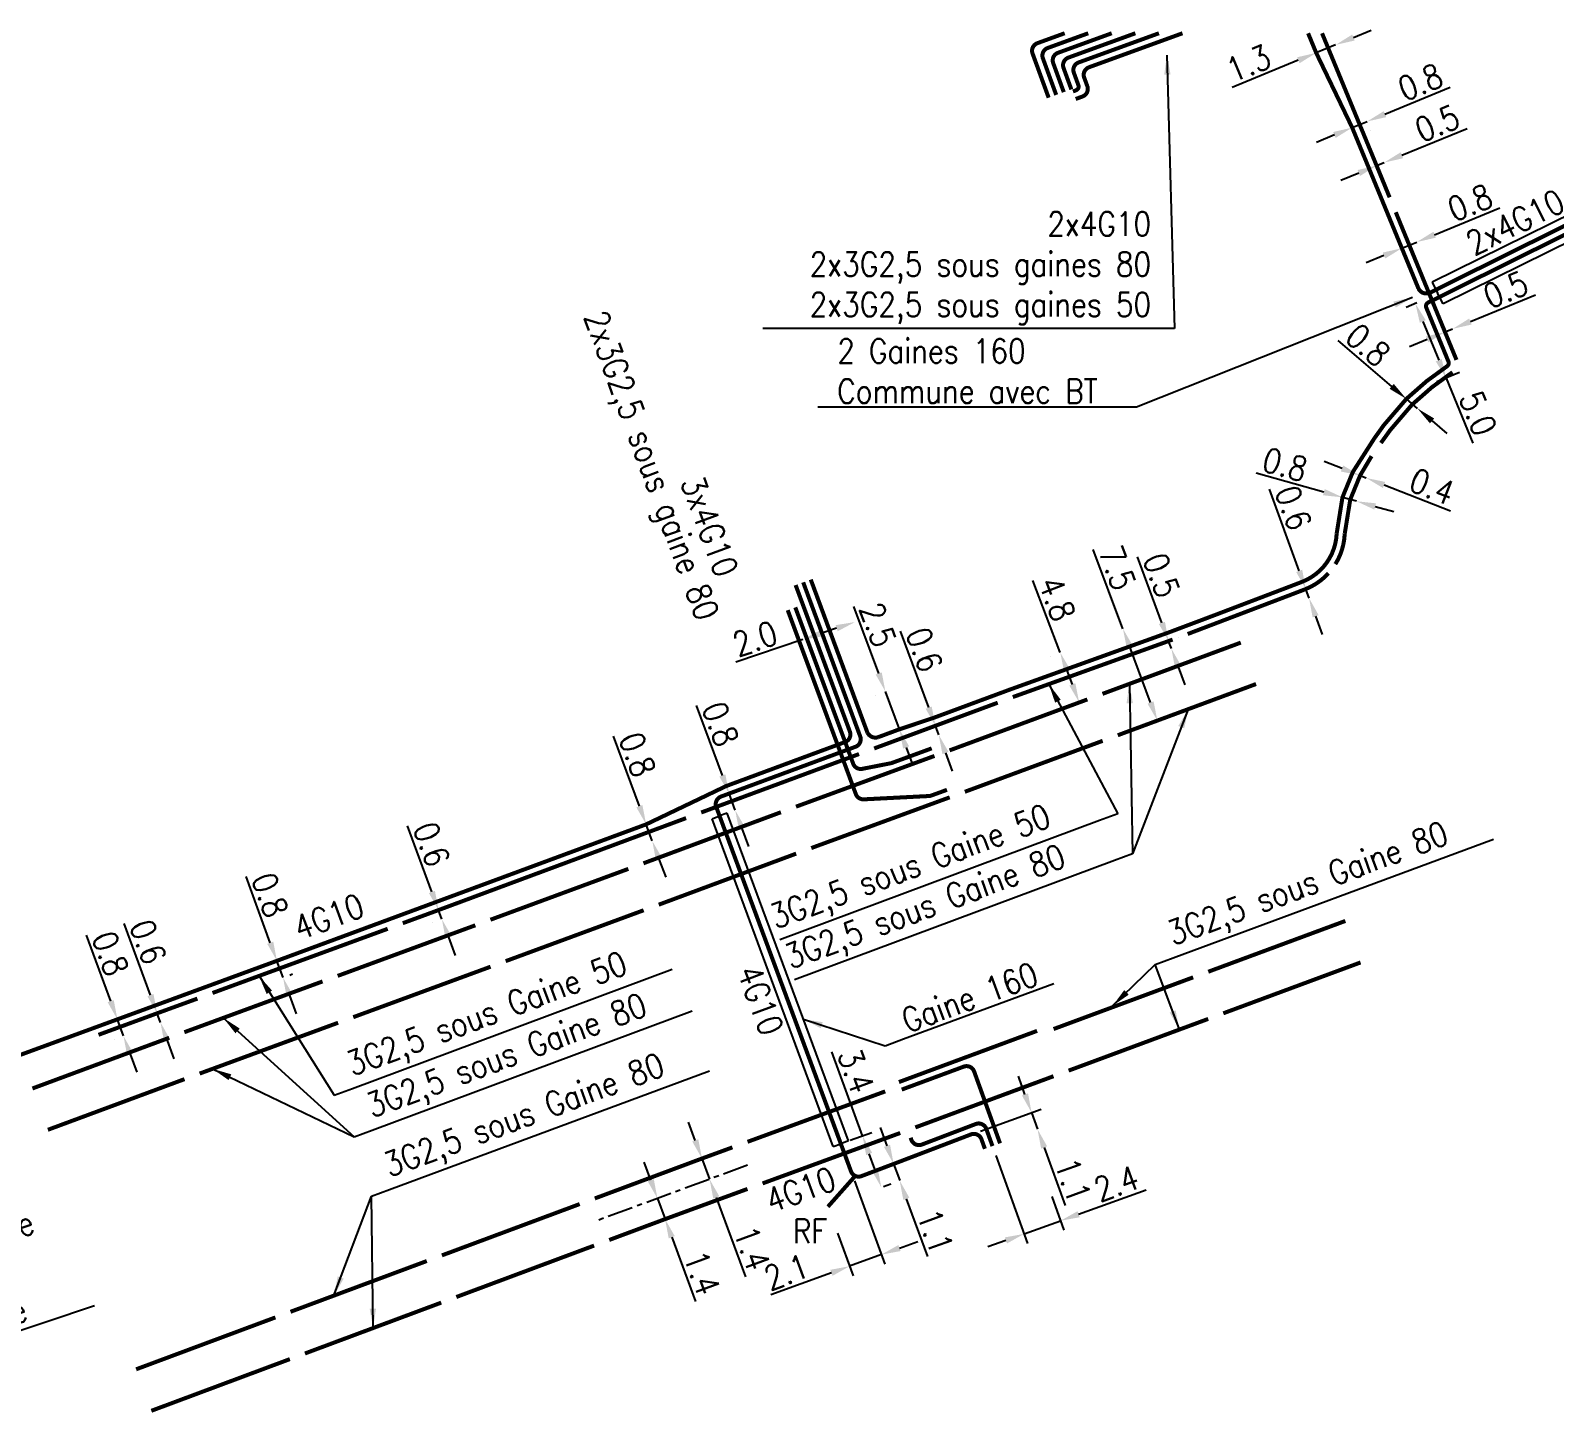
# Model space of a CAD drawing. Header units: millimetres. Extents: x 146114 to 146925, y 142419 to 143000.
# Drawn here: x 146782.1 to 146875.8, y 142914.3 to 143000.2 of the extents above; entities that cross this region are included whole.
import ezdxf
from ezdxf.enums import TextEntityAlignment as Align

# ---------------------------------------------------------------- set-up
doc = ezdxf.new("R2010")
doc.units = ezdxf.units.MM
doc.header["$PDMODE"] = 34
doc.linetypes.add('CENTER', pattern=[50.8, 31.75, -6.35, 6.35, -6.35])
doc.linetypes.add('E_ST_CU', pattern=[2000, 1000, 1000])
doc.layers.get('Defpoints').update_dxf_attribs({"linetype": 'CONTINUOUS'})
doc.layers.add('E_100', color=3, linetype='CONTINUOUS')
doc.layers.add('E_400', color=7, linetype='CONTINUOUS')
doc.styles.get("Standard").update_dxf_attribs({"font": 'romans.shx', "width": 0.85})
doc.dimstyles.get("Standard").update_dxf_attribs({"dimtxt": 1.5, "dimasz": 1.2, "dimexe": 0.625, "dimexo": 0.625, "dimgap": 0.25, "dimtad": 1, "dimdec": 1, "dimzin": 0, "dimdsep": 46, "dimtxsty": 'Standard', "dimcen": -0.5, "dimadec": 0, "dimazin": 0, "dimtfac": 1, "dimtdec": 1, "dimtmove": 0, "dimatfit": 3, "dimfxl": 1, "dimtolj": 1, "dimtzin": 0, "dimarcsym": 0})

# ---------------------------------------------------------------- blocks, each defined once
blk = doc.blocks.new('*D93')
at = {"layer": 'Defpoints', "color": 0, "linetype": 'Continuous', "transparency": 16777216}
for p in [(146835.158, 142959.123), (146836.027, 142956.779), (146836.027, 142956.779)]:
    blk.add_point(p, dxfattribs=at)
at = {"layer": 'E_100', "color": 0, "linetype": 'Continuous', "lineweight": -2, "transparency": 16777216}
for p, q in [((146834.742, 142960.248), (146833.199, 142964.413)), ((146834.572, 142958.906), (146834.572, 142958.906)), ((146836.027, 142956.779), (146835.158, 142959.123)), ((146835.441, 142956.562), (146835.441, 142956.562)), ((146836.443, 142955.653), (146836.86, 142954.528))]:
    blk.add_line(p, q, dxfattribs=at)
at = {"layer": 'E_100', "color": 0, "linetype": 'Continuous', "transparency": 16777216}
for points in [[(146834.929, 142960.318), (146834.554, 142960.179), (146835.158, 142959.123)], [(146836.631, 142955.723), (146836.256, 142955.584), (146836.027, 142956.779)]]:
    blk.add_solid(points, dxfattribs=at)
at = {"layer": 'E_100', "color": 0, "linetype": 'Continuous', "transparency": 16777216, "insert": (146834.688, 142963.274), "char_height": 1.5, "attachment_point": 5, "rotation": 290.32156}
blk.add_mtext('\\A1;2.5', dxfattribs=at)
blk = doc.blocks.new('*D97')
at = {"layer": 'Defpoints', "color": 0, "linetype": 'Continuous', "transparency": 16777216}
for p in [(146787.468, 142938.769), (146787.847, 142937.736), (146787.854, 142937.739)]:
    blk.add_point(p, dxfattribs=at)
at = {"layer": 'E_100', "color": 0, "linetype": 'Continuous', "lineweight": -2, "transparency": 16777216}
for p, q in [((146787.055, 142939.895), (146785.549, 142943.999)), ((146787.847, 142937.736), (146787.468, 142938.769)), ((146787.267, 142937.524), (146787.26, 142937.521)), ((146788.26, 142936.61), (146788.673, 142935.483))]:
    blk.add_line(p, q, dxfattribs=at)
at = {"layer": 'E_100', "color": 0, "linetype": 'Continuous', "transparency": 16777216}
for points in [[(146787.243, 142939.964), (146786.867, 142939.826), (146787.468, 142938.769)], [(146788.448, 142936.679), (146788.072, 142936.541), (146787.847, 142937.736)]]:
    blk.add_solid(points, dxfattribs=at)
at = {"layer": 'E_100', "color": 0, "linetype": 'Continuous', "transparency": 16777216, "insert": (146787.034, 142942.855), "char_height": 1.5, "attachment_point": 5, "rotation": 290.14451}
blk.add_mtext('\\A1;0.8', dxfattribs=at)
blk = doc.blocks.new('*D98')
at = {"layer": 'Defpoints', "color": 0, "linetype": 'Continuous', "transparency": 16777216}
for p in [(146797.203, 142942.34), (146797.581, 142941.307), (146797.753, 142941.37)]:
    blk.add_point(p, dxfattribs=at)
at = {"layer": 'E_100', "color": 0, "linetype": 'Continuous', "lineweight": -2, "transparency": 16777216}
for p, q in [((146796.96, 142943.529), (146795.455, 142947.633)), ((146797.753, 142941.37), (146797.374, 142942.403)), ((146797.789, 142942.555), (146797.96, 142942.618)), ((146798.168, 142941.522), (146798.339, 142941.585)), ((146798.166, 142940.243), (146798.579, 142939.117))]:
    blk.add_line(p, q, dxfattribs=at)
at = {"layer": 'E_100', "color": 0, "linetype": 'Continuous', "transparency": 16777216}
for points in [[(146797.148, 142943.598), (146796.773, 142943.46), (146797.374, 142942.403)], [(146798.354, 142940.312), (146797.978, 142940.174), (146797.753, 142941.37)]]:
    blk.add_solid(points, dxfattribs=at)
at = {"layer": 'E_100', "color": 0, "linetype": 'Continuous', "transparency": 16777216, "insert": (146796.94, 142946.489), "char_height": 1.5, "attachment_point": 5, "rotation": 290.14451}
blk.add_mtext('\\A1;0.8', dxfattribs=at)
blk = doc.blocks.new('*D99')
at = {"layer": 'Defpoints', "color": 0, "linetype": 'Continuous', "transparency": 16777216}
for p in [(146820.301, 142950.876), (146820.681, 142949.848), (146820.681, 142949.848)]:
    blk.add_point(p, dxfattribs=at)
at = {"layer": 'E_100', "color": 0, "linetype": 'Continuous', "lineweight": -2, "transparency": 16777216}
for p, q in [((146819.884, 142952.002), (146818.272, 142956.355)), ((146820.681, 142949.848), (146820.301, 142950.876)), ((146821.098, 142948.723), (146821.515, 142947.598))]:
    blk.add_line(p, q, dxfattribs=at)
at = {"layer": 'E_100', "color": 0, "linetype": 'Continuous', "transparency": 16777216}
for points in [[(146820.071, 142952.071), (146819.696, 142951.932), (146820.301, 142950.876)], [(146821.286, 142948.792), (146820.911, 142948.653), (146820.681, 142949.848)]]:
    blk.add_solid(points, dxfattribs=at)
at = {"layer": 'E_100', "color": 0, "linetype": 'Continuous', "transparency": 16777216, "insert": (146819.76, 142955.215), "char_height": 1.5, "attachment_point": 5, "rotation": 290.32156}
blk.add_mtext('\\A1;0.8', dxfattribs=at)
blk = doc.blocks.new('*D100')
at = {"layer": 'Defpoints', "color": 0, "linetype": 'Continuous', "transparency": 16777216}
for p in [(146833.023, 142929.329), (146831.976, 142926.071), (146832.934, 142923.44)]:
    blk.add_point(p, dxfattribs=at)
at = {"layer": 'E_100', "color": 0, "linetype": 'Continuous', "lineweight": -2, "transparency": 16777216}
for p, q in [((146833.237, 142928.742), (146835.12, 142923.571)), ((146832.19, 142925.484), (146833.148, 142922.853)), ((146836.034, 142924.569), (146837.161, 142924.979)), ((146834.906, 142924.158), (146832.934, 142923.44)), ((146831.806, 142923.03), (146828.041, 142921.659))]:
    blk.add_line(p, q, dxfattribs=at)
at = {"layer": 'E_100', "color": 0, "linetype": 'Continuous', "transparency": 16777216}
for points in [[(146835.965, 142924.757), (146836.102, 142924.381), (146834.906, 142924.158)], [(146831.738, 142923.217), (146831.875, 142922.842), (146832.934, 142923.44)]]:
    blk.add_solid(points, dxfattribs=at)
at = {"layer": 'E_100', "color": 0, "linetype": 'Continuous', "transparency": 16777216, "insert": (146829.018, 142923.078), "char_height": 1.5, "attachment_point": 5, "rotation": 20.00609}
blk.add_mtext('\\A1;2.1', dxfattribs=at)
blk = doc.blocks.new('*D101')
at = {"layer": 'Defpoints', "color": 0, "linetype": 'Continuous', "transparency": 16777216}
for p in [(146835.694, 142929.8), (146836.044, 142928.757), (146836.07, 142928.767)]:
    blk.add_point(p, dxfattribs=at)
at = {"layer": 'E_100', "color": 0, "linetype": 'Continuous', "lineweight": -2, "transparency": 16777216}
for p, q in [((146835.257, 142930.918), (146834.846, 142932.046)), ((146835.107, 142929.586), (146835.08, 142929.577)), ((146835.668, 142929.791), (146836.044, 142928.757)), ((146835.483, 142928.553), (146835.457, 142928.543)), ((146836.454, 142927.629), (146837.763, 142924.035))]:
    blk.add_line(p, q, dxfattribs=at)
at = {"layer": 'E_100', "color": 0, "linetype": 'Continuous', "transparency": 16777216}
for points in [[(146835.445, 142930.987), (146835.069, 142930.85), (146835.668, 142929.791)], [(146836.642, 142927.698), (146836.267, 142927.561), (146836.044, 142928.757)]]:
    blk.add_solid(points, dxfattribs=at)
at = {"layer": 'E_100', "color": 0, "linetype": 'Continuous', "transparency": 16777216, "insert": (146838.254, 142925.611), "char_height": 1.5, "attachment_point": 5, "rotation": 290.00609}
blk.add_mtext('\\A1;1.1', dxfattribs=at)
blk = doc.blocks.new('*D102')
at = {"layer": 'Defpoints', "color": 0, "linetype": 'Continuous', "transparency": 16777216}
for p in [(146841.806, 142930.9), (146845.276, 142928.35), (146846.029, 142926.262)]:
    blk.add_point(p, dxfattribs=at)
at = {"layer": 'E_100', "color": 0, "linetype": 'Continuous', "lineweight": -2, "transparency": 16777216}
for p, q in [((146842.018, 142930.312), (146843.983, 142924.86)), ((146845.488, 142927.762), (146846.241, 142925.674)), ((146847.157, 142926.669), (146851.359, 142928.183)), ((146843.771, 142925.448), (146846.029, 142926.262)), ((146842.642, 142925.041), (146841.513, 142924.635))]:
    blk.add_line(p, q, dxfattribs=at)
at = {"layer": 'E_100', "color": 0, "linetype": 'Continuous', "transparency": 16777216}
for points in [[(146847.09, 142926.857), (146847.225, 142926.481), (146846.029, 142926.262)], [(146842.574, 142925.23), (146842.71, 142924.853), (146843.771, 142925.448)]]:
    blk.add_solid(points, dxfattribs=at)
at = {"layer": 'E_100', "color": 0, "linetype": 'Continuous', "transparency": 16777216, "insert": (146849.499, 142928.576), "char_height": 1.5, "attachment_point": 5, "rotation": 19.82132}
blk.add_mtext('\\A1;2.4', dxfattribs=at)
blk = doc.blocks.new('*D103')
at = {"layer": 'Defpoints', "color": 0, "linetype": 'Continuous', "transparency": 16777216}
for p in [(146840.472, 142931.624), (146844.606, 142931.943), (146844.606, 142931.943)]:
    blk.add_point(p, dxfattribs=at)
at = {"layer": 'E_100', "color": 0, "linetype": 'Continuous', "lineweight": -2, "transparency": 16777216}
for p, q in [((146843.825, 142934.108), (146843.418, 142935.237)), ((146841.06, 142931.836), (146844.82, 142933.191)), ((146844.232, 142932.979), (146844.606, 142931.943)), ((146845.013, 142930.814), (146846.31, 142927.215))]:
    blk.add_line(p, q, dxfattribs=at)
at = {"layer": 'E_100', "color": 0, "linetype": 'Continuous', "transparency": 16777216}
for points in [[(146844.014, 142934.176), (146843.637, 142934.04), (146844.232, 142932.979)], [(146845.201, 142930.882), (146844.825, 142930.746), (146844.606, 142931.943)]]:
    blk.add_solid(points, dxfattribs=at)
at = {"layer": 'E_100', "color": 0, "linetype": 'Continuous', "transparency": 16777216, "insert": (146846.805, 142928.789), "char_height": 1.5, "attachment_point": 5, "rotation": 289.82132}
blk.add_mtext('\\A1;1.1', dxfattribs=at)
blk = doc.blocks.new('*D104')
at = {"layer": 'Defpoints', "color": 0, "linetype": 'Continuous', "transparency": 16777216}
for p in [(146863.541, 142971.182), (146864.407, 142970.94), (146864.407, 142970.94)]:
    blk.add_point(p, dxfattribs=at)
at = {"layer": 'E_100', "color": 0, "linetype": 'Continuous', "lineweight": -2, "transparency": 16777216}
for p, q in [((146862.385, 142971.505), (146858.174, 142972.681)), ((146864.407, 142970.94), (146863.541, 142971.182)), ((146865.563, 142970.618), (146866.719, 142970.295))]:
    blk.add_line(p, q, dxfattribs=at)
at = {"layer": 'E_100', "color": 0, "linetype": 'Continuous', "transparency": 16777216}
for points in [[(146862.439, 142971.698), (146862.331, 142971.312), (146863.541, 142971.182)], [(146865.617, 142970.81), (146865.509, 142970.425), (146864.407, 142970.94)]]:
    blk.add_solid(points, dxfattribs=at)
at = {"layer": 'E_100', "color": 0, "linetype": 'Continuous', "transparency": 16777216, "insert": (146859.971, 142973.217), "char_height": 1.5, "attachment_point": 5, "rotation": 344.39931}
blk.add_mtext('\\A1;0.8', dxfattribs=at)
blk = doc.blocks.new('*D105')
at = {"layer": 'Defpoints', "color": 0, "linetype": 'Continuous', "transparency": 16777216}
for p in [(146867.505, 142977.294), (146868.189, 142976.709), (146868.189, 142976.709)]:
    blk.add_point(p, dxfattribs=at)
at = {"layer": 'E_100', "color": 0, "linetype": 'Continuous', "lineweight": -2, "transparency": 16777216}
for p, q in [((146866.593, 142978.074), (146863.271, 142980.916)), ((146868.189, 142976.709), (146867.505, 142977.294)), ((146867.911, 142977.769), (146867.911, 142977.769)), ((146869.101, 142975.928), (146870.013, 142975.148))]:
    blk.add_line(p, q, dxfattribs=at)
at = {"layer": 'E_100', "color": 0, "linetype": 'Continuous', "transparency": 16777216}
for points in [[(146866.723, 142978.226), (146866.463, 142977.922), (146867.505, 142977.294)], [(146869.231, 142976.08), (146868.971, 142975.776), (146868.189, 142976.709)]]:
    blk.add_solid(points, dxfattribs=at)
at = {"layer": 'E_100', "color": 0, "linetype": 'Continuous', "transparency": 16777216, "insert": (146865.126, 142980.645), "char_height": 1.5, "attachment_point": 5, "rotation": 319.45084}
blk.add_mtext('\\A1;0.8', dxfattribs=at)
blk = doc.blocks.new('*D106')
at = {"layer": 'Defpoints', "color": 0, "linetype": 'Continuous', "transparency": 16777216}
for p in [(146868.743, 142983.493), (146871.387, 142979.174), (146869.971, 142978.591)]:
    blk.add_point(p, dxfattribs=at)
at = {"layer": 'E_100', "color": 0, "linetype": 'Continuous', "lineweight": -2, "transparency": 16777216}
for p, q in [((146868.165, 142983.255), (146867.489, 142982.977)), ((146868.524, 142982.105), (146869.514, 142979.701)), ((146870.809, 142978.936), (146869.393, 142978.353)), ((146869.971, 142978.591), (146871.636, 142974.549))]:
    blk.add_line(p, q, dxfattribs=at)
at = {"layer": 'E_100', "color": 0, "linetype": 'Continuous', "transparency": 16777216}
for points in [[(146868.709, 142982.181), (146868.339, 142982.029), (146868.067, 142983.215)], [(146869.699, 142979.777), (146869.329, 142979.625), (146869.971, 142978.591)]]:
    blk.add_solid(points, dxfattribs=at)
at = {"layer": 'E_100', "color": 0, "linetype": 'Continuous', "transparency": 16777216, "insert": (146871.957, 142976.396), "char_height": 1.5, "attachment_point": 5, "rotation": 292.38261}
blk.add_mtext('\\A1;5.0', dxfattribs=at)
blk = doc.blocks.new('*D107')
at = {"layer": 'Defpoints', "color": 0, "linetype": 'Continuous', "transparency": 16777216}
for p in [(146825.45, 142952.788), (146825.832, 142951.756), (146825.832, 142951.756)]:
    blk.add_point(p, dxfattribs=at)
at = {"layer": 'E_100', "color": 0, "linetype": 'Continuous', "lineweight": -2, "transparency": 16777216}
for p, q in [((146825.033, 142953.913), (146823.427, 142958.251)), ((146825.832, 142951.756), (146825.45, 142952.788)), ((146824.864, 142952.571), (146824.864, 142952.571)), ((146825.246, 142951.539), (146825.246, 142951.539)), ((146826.249, 142950.63), (146826.666, 142949.505))]:
    blk.add_line(p, q, dxfattribs=at)
at = {"layer": 'E_100', "color": 0, "linetype": 'Continuous', "transparency": 16777216}
for points in [[(146825.221, 142953.983), (146824.846, 142953.844), (146825.45, 142952.788)], [(146826.437, 142950.7), (146826.061, 142950.561), (146825.832, 142951.756)]]:
    blk.add_solid(points, dxfattribs=at)
at = {"layer": 'E_100', "color": 0, "linetype": 'Continuous', "transparency": 16777216, "insert": (146824.915, 142957.112), "char_height": 1.5, "attachment_point": 5, "rotation": 290.32156}
blk.add_mtext('\\A1;0.8', dxfattribs=at)
blk = doc.blocks.new('*D108')
at = {"layer": 'Defpoints', "color": 0, "linetype": 'Continuous', "transparency": 16777216}
for p in [(146867.226, 142986.653), (146868.15, 142987.033), (146868.15, 142987.033)]:
    blk.add_point(p, dxfattribs=at)
at = {"layer": 'E_100', "color": 0, "linetype": 'Continuous', "lineweight": -2, "transparency": 16777216}
for p, q in [((146869.26, 142987.49), (146873.302, 142989.155)), ((146867.226, 142986.653), (146868.15, 142987.033)), ((146866.116, 142986.196), (146865.007, 142985.739))]:
    blk.add_line(p, q, dxfattribs=at)
at = {"layer": 'E_100', "color": 0, "linetype": 'Continuous', "transparency": 16777216}
for points in [[(146869.184, 142987.675), (146869.336, 142987.305), (146868.15, 142987.033)], [(146866.04, 142986.381), (146866.192, 142986.011), (146867.226, 142986.653)]]:
    blk.add_solid(points, dxfattribs=at)
at = {"layer": 'E_100', "color": 0, "linetype": 'Continuous', "transparency": 16777216, "insert": (146871.455, 142989.476), "char_height": 1.5, "attachment_point": 5, "rotation": 22.38261}
blk.add_mtext('\\A1;0.8', dxfattribs=at)
blk = doc.blocks.new('*D109')
at = {"layer": 'Defpoints', "color": 0, "linetype": 'Continuous', "transparency": 16777216}
for p in [(146864.142, 142994.14), (146865.067, 142994.521), (146865.067, 142994.52)]:
    blk.add_point(p, dxfattribs=at)
at = {"layer": 'E_100', "color": 0, "linetype": 'Continuous', "lineweight": -2, "transparency": 16777216}
for p, q in [((146866.177, 142994.977), (146870.219, 142996.642)), ((146864.142, 142994.14), (146865.067, 142994.52)), ((146865.305, 142993.943), (146865.305, 142993.943)), ((146863.033, 142993.683), (146861.923, 142993.226))]:
    blk.add_line(p, q, dxfattribs=at)
at = {"layer": 'E_100', "color": 0, "linetype": 'Continuous', "transparency": 16777216}
for points in [[(146866.101, 142995.162), (146866.253, 142994.792), (146865.067, 142994.52)], [(146862.957, 142993.868), (146863.109, 142993.498), (146864.142, 142994.14)]]:
    blk.add_solid(points, dxfattribs=at)
at = {"layer": 'E_100', "color": 0, "linetype": 'Continuous', "transparency": 16777216, "insert": (146868.372, 142996.963), "char_height": 1.5, "attachment_point": 5, "rotation": 22.38261}
blk.add_mtext('\\A1;0.8', dxfattribs=at)
blk = doc.blocks.new('*D118')
at = {"layer": 'Defpoints', "color": 0, "linetype": 'Continuous', "transparency": 16777216}
for p in [(146821.002, 142927.65), (146821.002, 142927.65), (146821.476, 142926.364)]:
    blk.add_point(p, dxfattribs=at)
at = {"layer": 'E_100', "color": 0, "linetype": 'Continuous', "lineweight": -2, "transparency": 16777216}
for p, q in [((146820.588, 142928.776), (146820.174, 142929.902)), ((146821.002, 142927.65), (146821.476, 142926.364)), ((146821.89, 142925.238), (146823.358, 142921.249))]:
    blk.add_line(p, q, dxfattribs=at)
at = {"layer": 'E_100', "color": 0, "linetype": 'Continuous', "transparency": 16777216}
for points in [[(146820.776, 142928.845), (146820.4, 142928.707), (146821.002, 142927.65)], [(146822.078, 142925.307), (146821.702, 142925.169), (146821.476, 142926.364)]]:
    blk.add_solid(points, dxfattribs=at)
at = {"layer": 'E_100', "color": 0, "linetype": 'Continuous', "transparency": 16777216, "insert": (146823.77, 142923.026), "char_height": 1.5, "attachment_point": 5, "rotation": 290.20489}
blk.add_mtext('\\A1;1.4', dxfattribs=at)
blk = doc.blocks.new('*D119')
at = {"layer": 'Defpoints', "color": 0, "linetype": 'Continuous', "transparency": 16777216}
for p in [(146823.767, 142930.127), (146823.767, 142930.127), (146824.241, 142928.841)]:
    blk.add_point(p, dxfattribs=at)
at = {"layer": 'E_100', "color": 0, "linetype": 'Continuous', "lineweight": -2, "transparency": 16777216}
for p, q in [((146823.353, 142931.253), (146822.938, 142932.379)), ((146823.767, 142930.127), (146824.241, 142928.841)), ((146824.655, 142927.715), (146826.469, 142922.785))]:
    blk.add_line(p, q, dxfattribs=at)
at = {"layer": 'E_100', "color": 0, "linetype": 'Continuous', "transparency": 16777216}
for points in [[(146823.541, 142931.322), (146823.165, 142931.184), (146823.767, 142930.127)], [(146824.843, 142927.784), (146824.467, 142927.646), (146824.241, 142928.841)]]:
    blk.add_solid(points, dxfattribs=at)
at = {"layer": 'E_100', "color": 0, "linetype": 'Continuous', "transparency": 16777216, "insert": (146826.881, 142924.562), "char_height": 1.5, "attachment_point": 5, "rotation": 290.20489}
blk.add_mtext('\\A1;1.4', dxfattribs=at)
blk = doc.blocks.new('*D120')
at = {"layer": 'Defpoints', "color": 0, "linetype": 'Continuous', "transparency": 16777216}
for p in [(146849.907, 142963.026), (146849.907, 142963.026), (146852.043, 142957.32)]:
    blk.add_point(p, dxfattribs=at)
at = {"layer": 'E_100', "color": 0, "linetype": 'Continuous', "lineweight": -2, "transparency": 16777216}
for p, q in [((146849.907, 142963.026), (146848.067, 142967.941)), ((146851.622, 142958.444), (146850.328, 142961.902))]:
    blk.add_line(p, q, dxfattribs=at)
at = {"layer": 'E_100', "color": 0, "linetype": 'Continuous', "transparency": 16777216}
for points in [[(146850.515, 142961.972), (146850.141, 142961.832), (146849.907, 142963.026)], [(146851.81, 142958.514), (146851.435, 142958.374), (146852.043, 142957.32)]]:
    blk.add_solid(points, dxfattribs=at)
at = {"layer": 'E_100', "color": 0, "linetype": 'Continuous', "transparency": 16777216, "insert": (146849.56, 142966.807), "char_height": 1.5, "attachment_point": 5, "rotation": 290.52262}
blk.add_mtext('\\A1;7.5', dxfattribs=at)
blk = doc.blocks.new('*D121')
at = {"layer": 'Defpoints', "color": 0, "linetype": 'Continuous', "transparency": 16777216}
for p in [(146846.014, 142961.548), (146846.014, 142961.548), (146847.191, 142958.446)]:
    blk.add_point(p, dxfattribs=at)
at = {"layer": 'E_100', "color": 0, "linetype": 'Continuous', "lineweight": -2, "transparency": 16777216}
for p, q in [((146846.014, 142961.548), (146844.319, 142966.013)), ((146845.429, 142961.326), (146845.429, 142961.326)), ((146846.765, 142959.568), (146846.439, 142960.426))]:
    blk.add_line(p, q, dxfattribs=at)
at = {"layer": 'E_100', "color": 0, "linetype": 'Continuous', "transparency": 16777216}
for points in [[(146846.626, 142960.497), (146846.253, 142960.355), (146846.014, 142961.548)], [(146846.952, 142959.639), (146846.578, 142959.497), (146847.191, 142958.446)]]:
    blk.add_solid(points, dxfattribs=at)
at = {"layer": 'E_100', "color": 0, "linetype": 'Continuous', "transparency": 16777216, "insert": (146845.816, 142964.886), "char_height": 1.5, "attachment_point": 5, "rotation": 290.78549}
blk.add_mtext('\\A1;4.8', dxfattribs=at)
blk = doc.blocks.new('*D122')
at = {"layer": 'Defpoints', "color": 0, "linetype": 'Continuous', "transparency": 16777216}
for p in [(146833.267, 142963.439), (146833.267, 142963.439), (146830.02, 142962.347)]:
    blk.add_point(p, dxfattribs=at)
at = {"layer": 'E_100', "color": 0, "linetype": 'Continuous', "lineweight": -2, "transparency": 16777216}
for p, q in [((146832.13, 142963.057), (146831.158, 142962.729)), ((146830.02, 142962.347), (146825.877, 142960.953))]:
    blk.add_line(p, q, dxfattribs=at)
at = {"layer": 'E_100', "color": 0, "linetype": 'Continuous', "transparency": 16777216}
for points in [[(146832.066, 142963.246), (146832.194, 142962.867), (146833.267, 142963.439)], [(146831.094, 142962.919), (146831.222, 142962.54), (146830.02, 142962.347)]]:
    blk.add_solid(points, dxfattribs=at)
at = {"layer": 'E_100', "color": 0, "linetype": 'Continuous', "transparency": 16777216, "insert": (146827.061, 142962.407), "char_height": 1.5, "attachment_point": 5, "rotation": 18.5903}
blk.add_mtext('\\A1;2.0', dxfattribs=at)
blk = doc.blocks.new('*D123')
at = {"layer": 'Defpoints', "color": 0, "linetype": 'Continuous', "transparency": 16777216}
for p in [(146789.937, 142939.142), (146790.144, 142938.579), (146790.144, 142938.579)]:
    blk.add_point(p, dxfattribs=at)
at = {"layer": 'E_100', "color": 0, "linetype": 'Continuous', "lineweight": -2, "transparency": 16777216}
for p, q in [((146789.524, 142940.269), (146787.89, 142944.723)), ((146790.144, 142938.579), (146789.937, 142939.142)), ((146790.557, 142937.452), (146790.97, 142936.326))]:
    blk.add_line(p, q, dxfattribs=at)
at = {"layer": 'E_100', "color": 0, "linetype": 'Continuous', "transparency": 16777216}
for points in [[(146789.712, 142940.338), (146789.336, 142940.2), (146789.937, 142939.142)], [(146790.745, 142937.521), (146790.369, 142937.383), (146790.144, 142938.579)]]:
    blk.add_solid(points, dxfattribs=at)
at = {"layer": 'E_100', "color": 0, "linetype": 'Continuous', "transparency": 16777216, "insert": (146789.375, 142943.578), "char_height": 1.5, "attachment_point": 5, "rotation": 290.14451}
blk.add_mtext('\\A1;0.6', dxfattribs=at)
blk = doc.blocks.new('*D124')
at = {"layer": 'Defpoints', "color": 0, "linetype": 'Continuous', "transparency": 16777216}
for p in [(146807.412, 142945.552), (146807.618, 142944.989), (146807.618, 142944.989)]:
    blk.add_point(p, dxfattribs=at)
at = {"layer": 'E_100', "color": 0, "linetype": 'Continuous', "lineweight": -2, "transparency": 16777216}
for p, q in [((146806.998, 142946.679), (146805.493, 142950.783)), ((146807.618, 142944.989), (146807.412, 142945.552)), ((146807.031, 142944.774), (146807.031, 142944.774)), ((146808.032, 142943.862), (146808.445, 142942.736))]:
    blk.add_line(p, q, dxfattribs=at)
at = {"layer": 'E_100', "color": 0, "linetype": 'Continuous', "transparency": 16777216}
for points in [[(146807.186, 142946.748), (146806.811, 142946.61), (146807.412, 142945.552)], [(146808.219, 142943.931), (146807.844, 142943.794), (146807.618, 142944.989)]]:
    blk.add_solid(points, dxfattribs=at)
at = {"layer": 'E_100', "color": 0, "linetype": 'Continuous', "transparency": 16777216, "insert": (146806.978, 142949.639), "char_height": 1.5, "attachment_point": 5, "rotation": 290.14451}
blk.add_mtext('\\A1;0.6', dxfattribs=at)
blk = doc.blocks.new('*D125')
at = {"layer": 'Defpoints', "color": 0, "linetype": 'Continuous', "transparency": 16777216}
for p in [(146838.261, 142956.998), (146838.469, 142956.436), (146838.469, 142956.436)]:
    blk.add_point(p, dxfattribs=at)
at = {"layer": 'E_100', "color": 0, "linetype": 'Continuous', "lineweight": -2, "transparency": 16777216}
for p, q in [((146837.844, 142958.124), (146836.088, 142962.866)), ((146838.469, 142956.436), (146838.261, 142956.998)), ((146838.886, 142955.31), (146839.303, 142954.185))]:
    blk.add_line(p, q, dxfattribs=at)
at = {"layer": 'E_100', "color": 0, "linetype": 'Continuous', "transparency": 16777216}
for points in [[(146838.032, 142958.193), (146837.657, 142958.054), (146838.261, 142956.998)], [(146839.074, 142955.38), (146838.699, 142955.241), (146838.469, 142956.436)]]:
    blk.add_solid(points, dxfattribs=at)
at = {"layer": 'E_100', "color": 0, "linetype": 'Continuous', "transparency": 16777216, "insert": (146837.576, 142961.727), "char_height": 1.5, "attachment_point": 5, "rotation": 290.32156}
blk.add_mtext('\\A1;0.6', dxfattribs=at)
blk = doc.blocks.new('*D126')
at = {"layer": 'Defpoints', "color": 0, "linetype": 'Continuous', "transparency": 16777216}
for p in [(146852.742, 142962.259), (146852.915, 142961.789), (146852.915, 142961.789)]:
    blk.add_point(p, dxfattribs=at)
at = {"layer": 'E_100', "color": 0, "linetype": 'Continuous', "lineweight": -2, "transparency": 16777216}
for p, q in [((146852.327, 142963.384), (146850.814, 142967.486)), ((146852.915, 142961.789), (146852.742, 142962.259)), ((146853.328, 142962.475), (146853.328, 142962.475)), ((146853.33, 142960.664), (146853.745, 142959.538))]:
    blk.add_line(p, q, dxfattribs=at)
at = {"layer": 'E_100', "color": 0, "linetype": 'Continuous', "transparency": 16777216}
for points in [[(146852.514, 142963.454), (146852.139, 142963.315), (146852.742, 142962.259)], [(146853.517, 142960.733), (146853.142, 142960.594), (146852.915, 142961.789)]]:
    blk.add_solid(points, dxfattribs=at)
at = {"layer": 'E_100', "color": 0, "linetype": 'Continuous', "transparency": 16777216, "insert": (146852.301, 142966.344), "char_height": 1.5, "attachment_point": 5, "rotation": 290.23758}
blk.add_mtext('\\A1;0.5', dxfattribs=at)
blk = doc.blocks.new('*D127')
at = {"layer": 'Defpoints', "color": 0, "linetype": 'Continuous', "transparency": 16777216}
for p in [(146861.26, 142965.489), (146861.464, 142964.925), (146861.464, 142964.925)]:
    blk.add_point(p, dxfattribs=at)
at = {"layer": 'E_100', "color": 0, "linetype": 'Continuous', "lineweight": -2, "transparency": 16777216}
for p, q in [((146860.851, 142966.617), (146859.016, 142971.682)), ((146861.464, 142964.925), (146861.26, 142965.489)), ((146861.873, 142963.797), (146862.282, 142962.669))]:
    blk.add_line(p, q, dxfattribs=at)
at = {"layer": 'E_100', "color": 0, "linetype": 'Continuous', "transparency": 16777216}
for points in [[(146861.039, 142966.686), (146860.663, 142966.549), (146861.26, 142965.489)], [(146862.061, 142963.865), (146861.685, 142963.729), (146861.464, 142964.925)]]:
    blk.add_solid(points, dxfattribs=at)
at = {"layer": 'E_100', "color": 0, "linetype": 'Continuous', "transparency": 16777216, "insert": (146860.496, 142970.532), "char_height": 1.5, "attachment_point": 5, "rotation": 289.91486}
blk.add_mtext('\\A1;0.6', dxfattribs=at)
blk = doc.blocks.new('*D128')
at = {"layer": 'Defpoints', "color": 0, "linetype": 'Continuous', "transparency": 16777216}
for p in [(146864.631, 142972.536), (146865.003, 142972.39), (146865.003, 142972.39)]:
    blk.add_point(p, dxfattribs=at)
at = {"layer": 'E_100', "color": 0, "linetype": 'Continuous', "lineweight": -2, "transparency": 16777216}
for p, q in [((146863.513, 142972.973), (146862.396, 142973.411)), ((146864.631, 142972.536), (146865.003, 142972.39)), ((146866.121, 142971.952), (146870.247, 142970.336))]:
    blk.add_line(p, q, dxfattribs=at)
at = {"layer": 'E_100', "color": 0, "linetype": 'Continuous', "transparency": 16777216}
for points in [[(146863.586, 142973.16), (146863.44, 142972.787), (146864.631, 142972.536)], [(146866.193, 142972.139), (146866.048, 142971.766), (146865.003, 142972.39)]]:
    blk.add_solid(points, dxfattribs=at)
at = {"layer": 'E_100', "color": 0, "linetype": 'Continuous', "transparency": 16777216, "insert": (146869.107, 142971.857), "char_height": 1.5, "attachment_point": 5, "rotation": 338.61276}
blk.add_mtext('\\A1;0.4', dxfattribs=at)
blk = doc.blocks.new('*D129')
at = {"layer": 'Defpoints', "color": 0, "linetype": 'Continuous', "transparency": 16777216}
for p in [(146869.909, 142981.45), (146870.371, 142981.641), (146870.371, 142981.641)]:
    blk.add_point(p, dxfattribs=at)
at = {"layer": 'E_100', "color": 0, "linetype": 'Continuous', "lineweight": -2, "transparency": 16777216}
for p, q in [((146871.481, 142982.098), (146875.523, 142983.762)), ((146868.799, 142980.993), (146867.69, 142980.536)), ((146869.909, 142981.45), (146870.371, 142981.641))]:
    blk.add_line(p, q, dxfattribs=at)
at = {"layer": 'E_100', "color": 0, "linetype": 'Continuous', "transparency": 16777216}
for points in [[(146871.405, 142982.282), (146871.557, 142981.913), (146870.371, 142981.641)], [(146868.723, 142981.178), (146868.875, 142980.808), (146869.909, 142981.45)]]:
    blk.add_solid(points, dxfattribs=at)
at = {"layer": 'E_100', "color": 0, "linetype": 'Continuous', "transparency": 16777216, "insert": (146873.676, 142984.083), "char_height": 1.5, "attachment_point": 5, "rotation": 22.38261}
blk.add_mtext('\\A1;0.5', dxfattribs=at)
blk = doc.blocks.new('*D130')
at = {"layer": 'Defpoints', "color": 0, "linetype": 'Continuous', "transparency": 16777216}
for p in [(146865.659, 142991.778), (146866.119, 142991.967), (146866.119, 142991.967)]:
    blk.add_point(p, dxfattribs=at)
at = {"layer": 'E_100', "color": 0, "linetype": 'Continuous', "lineweight": -2, "transparency": 16777216}
for p, q in [((146867.228, 142992.424), (146871.273, 142994.09)), ((146864.55, 142991.321), (146863.44, 142990.864)), ((146865.659, 142991.778), (146866.119, 142991.967))]:
    blk.add_line(p, q, dxfattribs=at)
at = {"layer": 'E_100', "color": 0, "linetype": 'Continuous', "transparency": 16777216}
for points in [[(146867.152, 142992.609), (146867.304, 142992.239), (146866.119, 142991.967)], [(146864.474, 142991.506), (146864.626, 142991.136), (146865.659, 142991.778)]]:
    blk.add_solid(points, dxfattribs=at)
at = {"layer": 'E_100', "color": 0, "linetype": 'Continuous', "transparency": 16777216, "insert": (146869.426, 142994.411), "char_height": 1.5, "attachment_point": 5, "rotation": 22.38261}
blk.add_mtext('\\A1;0.5', dxfattribs=at)
blk = doc.blocks.new('*D139')
at = {"layer": 'Defpoints', "color": 0, "linetype": 'Continuous', "transparency": 16777216}
for p in [(146861.907, 142998.781), (146863.109, 142999.276), (146863.109, 142999.276)]:
    blk.add_point(p, dxfattribs=at)
at = {"layer": 'E_100', "color": 0, "linetype": 'Continuous', "lineweight": -2, "transparency": 16777216}
for p, q in [((146864.218, 142999.733), (146865.328, 143000.19)), ((146863.109, 142999.276), (146861.907, 142998.781)), ((146860.797, 142998.324), (146856.699, 142996.637))]:
    blk.add_line(p, q, dxfattribs=at)
at = {"layer": 'E_100', "color": 0, "linetype": 'Continuous', "transparency": 16777216}
for points in [[(146864.142, 142999.918), (146864.294, 142999.548), (146863.109, 142999.276)], [(146860.721, 142998.509), (146860.873, 142998.139), (146861.907, 142998.781)]]:
    blk.add_solid(points, dxfattribs=at)
at = {"layer": 'E_100', "color": 0, "linetype": 'Continuous', "transparency": 16777216, "insert": (146857.701, 142998.131), "char_height": 1.5, "attachment_point": 5, "rotation": 22.38261}
blk.add_mtext('\\A1;1.3', dxfattribs=at)
blk = doc.blocks.new('*D140')
at = {"layer": 'Defpoints', "color": 0, "linetype": 'Continuous', "transparency": 16777216}
for p in [(146832.389, 142931.045), (146834.901, 142928.341), (146834.457, 142928.179)]:
    blk.add_point(p, dxfattribs=at)
at = {"layer": 'E_400', "color": 0, "linetype": 'Continuous', "lineweight": -2, "transparency": 16777216}
for p, q in [((146833.738, 142931.536), (146831.837, 142936.757)), ((146832.976, 142931.258), (146834.325, 142931.75)), ((146834.491, 142929.469), (146834.149, 142930.408)), ((146835.045, 142928.393), (146835.489, 142928.555))]:
    blk.add_line(p, q, dxfattribs=at)
at = {"layer": 'E_400', "color": 0, "linetype": 'Continuous', "transparency": 16777216}
for points in [[(146834.336, 142930.477), (146833.961, 142930.34), (146833.738, 142931.536)], [(146834.679, 142929.537), (146834.303, 142929.4), (146834.901, 142928.341)]]:
    blk.add_solid(points, dxfattribs=at)
at = {"layer": 'E_400', "color": 0, "linetype": 'Continuous', "transparency": 16777216, "insert": (146833.33, 142935.58), "char_height": 1.5, "attachment_point": 5, "rotation": 290.00609}
blk.add_mtext('\\A1;3.4', dxfattribs=at)

msp = doc.modelspace()

# ---------------------------------------------------------------- linework, layer by layer
at = {"layer": 'E_100', "linetype": 'E_ST_CU', "const_width": 0.25, "flags": 128}
for points in [[(146830.522, 142966.077), (146834.04, 142956.576, 0.35473), (146834.683, 142956.281), (146836.027, 142956.779), (146838.087, 142957.467), (146842.896, 142959.249), (146852.815, 142962.818), (146855.44, 142963.806), (146860.167, 142965.605), (146861.076, 142965.954, 0.293689), (146863.178, 142968.934), (146863.538, 142971.184), (146864.182, 142972.759), (146865.519, 142974.847), (146866.102, 142975.659), (146867.505, 142977.294), (146868.772, 142978.403), (146870.033, 142979.323, 0.345698), (146870.116, 142979.62), (146869.442, 142981.258), (146868.743, 142982.959, -0.393541), (146868.862, 142983.278), (146881.885, 142989.748, 0.447122), (146881.984, 142990.107), (146881.471, 142990.903, -0.37741), (146881.52, 142991.23), (146891.946, 143000)], [(146845.294, 142995.999), (146844.294, 142998.742, -0.41443), (146844.593, 142999.383), (146846.289, 143000)], [(146845.764, 142996.17), (146844.936, 142998.443, -0.41443), (146845.234, 142999.085), (146847.752, 143000)], [(146846.234, 142996.341), (146845.577, 142998.145, -0.414338), (146845.875, 142998.786), (146849.211, 143000)], [(146846.704, 142996.512), (146846.218, 142997.846, -0.41443), (146846.517, 142998.487), (146850.679, 143000)], [(146846.803, 142996.387), (146846.991, 142996.457, 0.413039), (146847.14, 142996.777), (146846.859, 142997.547, -0.41443), (146847.158, 142998.188), (146852.142, 143000)], [(146846.974, 142995.917), (146847.398, 142996.074, 0.413039), (146847.695, 142996.714), (146847.5, 142997.248, -0.41443), (146847.799, 142997.889), (146853.605, 143000)], [(146861.405, 143000), (146861.907, 142998.781), (146864.142, 142994.14), (146867.226, 142986.653), (146868.262, 142984.136, 0.400671), (146868.97, 142983.89), (146869.762, 142984.283)], [(146869.762, 142984.283), (146880.234, 142989.486), (146880.912, 142989.823, 0.447183), (146881.109, 142990.541), (146880.931, 142990.818, -0.377468), (146881.03, 142991.471), (146881.674, 142992.013), (146891.168, 143000)], [(146863.098, 142967.035, 0.128984), (146863.677, 142968.912), (146864.022, 142971.048), (146864.631, 142972.536), (146865.346, 142973.74)], [(146829.582, 142965.736), (146832.953, 142956.632, -0.414232), (146832.658, 142955.99), (146825.276, 142953.257), (146820.301, 142950.876), (146797.203, 142942.34), (146787.468, 142938.769), (146779.792, 142935.958, -0.246165), (146779.331, 142936.019), (146778.596, 142936.538), (146778.596, 142936.538), (146777.591, 142937.247), (146776.444, 142937.943), (146775.725, 142938.327), (146775.027, 142938.666), (146774.311, 142938.975), (146773.52, 142939.245), (146772.986, 142939.38), (146772.333, 142939.496), (146771.892, 142939.545), (146771.514, 142939.57), (146771.003, 142939.574), (146770.732, 142939.567), (146770.163, 142939.517), (146769.553, 142939.452, -0.308738), (146769.056, 142939.718), (146768.291, 142941.189, 0.380551), (146767.67, 142941.425), (146766.003, 142940.792), (146762.41, 142939.303), (146762.099, 142939.174, -0.217488), (146761.684, 142939.189), (146760.785, 142939.639), (146760.094, 142939.985, 0.21009), (146759.692, 142940.005), (146759.282, 142939.848, 0.414214), (146759.138, 142939.526), (146759.145, 142939.508)], [(146841.335, 142930.73), (146841.121, 142931.326, 0.419714), (146840.472, 142931.624), (146835.694, 142929.8), (146833.669, 142929.035, -0.416263), (146833.023, 142929.329), (146824.653, 142951.96, -0.414214), (146824.949, 142952.602), (146825.45, 142952.788), (146825.45, 142952.788), (146833.298, 142955.694, 0.414173), (146833.594, 142956.336), (146830.052, 142965.906)], [(146853.927, 142962.696), (146860.363, 142965.145), (146860.363, 142965.145), (146861.26, 142965.489, 0.112056), (146862.667, 142966.467, 0.112056)], [(146829.092, 142964.179), (146829.798, 142962.272), (146833.322, 142952.755, 0.327412), (146833.816, 142952.43), (146837.863, 142952.636, 0.075044), (146838.009, 142952.666), (146838.98, 142953.021)], [(146829.562, 142964.349), (146833.158, 142954.641, 0.367953), (146833.723, 142954.324), (146835.497, 142954.672, 0.039272), (146835.572, 142954.694), (146838.031, 142955.595)], [(146836.17, 142934.406), (146840.023, 142935.833, -0.416818), (146840.667, 142935.534), (146842.276, 142931.07)], [(146836.722, 142931.417), (146836.772, 142931.284, 0.415198), (146837.418, 142930.993), (146840.771, 142932.271, -0.419555), (146841.419, 142931.973), (146841.806, 142930.9)]]:
    msp.add_lwpolyline(points, format="xyb", dxfattribs=at)
for points in [[(146866.466, 142989.81), (146865.659, 142991.778), (146864.605, 142994.331), (146862.27, 143000)], [(146870.617, 142979.717), (146869.904, 142981.448), (146866.847, 142988.885)], [(146865.925, 142974.556), (146866.499, 142975.354), (146867.861, 142976.941), (146869.089, 142978.016), (146870.369, 142978.95)], [(146843.069, 142958.78), (146852.742, 142962.259), (146852.989, 142962.35)], [(146848.636, 142958.98), (146857.223, 142962.161)], [(146852.593, 142957.524), (146858.173, 142959.591)], [(146834.459, 142955.59), (146838.261, 142956.998), (146842.132, 142958.431)], [(146839.142, 142955.47), (146847.191, 142958.446), (146847.698, 142958.633)], [(146849.586, 142956.41), (146852.593, 142957.524)], [(146840.089, 142952.899), (146848.648, 142956.063)], [(146823.72, 142951.614), (146833.522, 142955.243)], [(146829.607, 142951.975), (146838.203, 142955.125)], [(146820.134, 142948.459), (146828.669, 142951.629)], [(146830.555, 142949.405), (146839.15, 142952.554)], [(146805.191, 142944.74), (146807.411, 142945.555), (146822.782, 142951.265)], [(146821.083, 142945.889), (146829.617, 142949.059)], [(146810.633, 142944.954), (146819.196, 142948.112)], [(146811.579, 142942.383), (146820.145, 142945.542)], [(146793.375, 142940.406), (146804.254, 142944.391)], [(146801.147, 142941.467), (146809.694, 142944.609)], [(146855.206, 142941.726), (146863.718, 142944.879)], [(146864.66, 142942.301), (146856.138, 142939.144)], [(146802.113, 142938.903), (146810.641, 142942.037)], [(146845.601, 142938.167), (146854.268, 142941.378)], [(146791.626, 142937.971), (146800.208, 142941.123)], [(146786.296, 142937.809), (146789.936, 142939.145), (146792.437, 142940.057)], [(146792.575, 142935.401), (146801.174, 142938.558)], [(146855.201, 142938.796), (146846.533, 142935.585)], [(146782.193, 142934.477), (146790.688, 142937.625)], [(146835.997, 142934.875), (146844.576, 142938.053)], [(146783.152, 142931.91), (146791.636, 142935.055)], [(146845.595, 142935.237), (146837.016, 142932.059)], [(146826.598, 142931.164), (146835.146, 142934.295)], [(146836.078, 142931.713), (146827.531, 142928.582)], [(146817.112, 142927.648), (146823.767, 142930.127), (146825.659, 142930.82)], [(146826.592, 142928.238), (146821.476, 142926.364), (146818.006, 142925.069)], [(146833.285, 142929.048), (146831.589, 142927.135)], [(146807.619, 142924.112), (146816.175, 142927.299)], [(146817.069, 142924.72), (146808.514, 142921.528)], [(146798.218, 142920.61), (146806.682, 142923.763)], [(146807.578, 142921.178), (146799.115, 142918.021)], [(146788.631, 142917.038), (146797.281, 142920.261)], [(146798.178, 142917.671), (146789.578, 142914.462)]]:
    msp.add_lwpolyline(points, dxfattribs=at)
at = {"layer": 'E_100', "color": 7, "linetype": 'CENTER', "ltscale": 0.05, "flags": 128}
msp.add_lwpolyline([(146826.593, 142929.707), (146817.082, 142926.207)], dxfattribs=at)
at = {"layer": 'E_400', "color": 7, "linetype": 'CONTINUOUS'}
for p, q in [((146880.918, 142990.384), (146869.116, 142984.543)), ((146881.583, 142989.04), (146869.782, 142983.199)), ((146869.116, 142984.543), (146869.449, 142983.871)), ((146869.782, 142983.199), (146869.449, 142983.871)), ((146824.393, 142951.223), (146824.862, 142951.396)), ((146831.92, 142930.871), (146824.393, 142951.223)), ((146825.331, 142951.57), (146824.862, 142951.396)), ((146832.858, 142931.218), (146825.331, 142951.57)), ((146832.858, 142931.218), (146832.389, 142931.045)), ((146831.92, 142930.871), (146832.389, 142931.045))]:
    msp.add_line(p, q, dxfattribs=at)

# ---------------------------------------------------------------- texts
at = {"layer": 'E_100', "linetype": 'Continuous', "width": 0.85}
for s, rotation, p in [('2x4G10', 26.43841, (146874.263, 142988.269)), ('2x3G2,5 sous gaine 80', 290.33211, (146820.442, 142973.095)), ('3x4G10', 290.33211, (146824.233, 142969.381)), ('4G10', 20.49348, (146800.596, 142945.146)), ('4G10', 290.33211, (146827.398, 142939.957))]:
    msp.add_text(s, height=1.5, rotation=rotation, dxfattribs=at).set_placement(p, align=Align.MIDDLE)
msp.add_text('RF', height=1.5, dxfattribs=at).set_placement((146829.417, 142924.866))
at = {"layer": 'E_100', "linetype": 'Continuous', "insert": (146851.657, 142981.91), "char_height": 1.5, "attachment_point": 9}
msp.add_mtext('2x4G10\\P2x3G2,5 sous gaines 80\\P2x3G2,5 sous gaines 50', dxfattribs=at)
at = {"layer": 'E_100', "linetype": 'Continuous', "char_height": 1.5}
for s, insert, attachment_point, rotation in [('3G2,5 sous Gaine 50', (146828.507, 142943.944), 7, 20.44319), ('3G2,5 sous Gaine 80', (146853.178, 142942.916), 7, 20.30627), ('3G2,5 sous Gaine 80', (146829.428, 142941.455), 7, 20.44319), ('3G2,5 sous Gaine 50', (146802.208, 142934.806), 7, 20.44319), ('3G2,5 sous Gaine 80', (146803.437, 142932.213), 7, 20.44319), ('3G2,5 sous Gaine 80', (146804.514, 142928.534), 7, 20.30627), ('4G10', (146832.227, 142928.255), 9, 20.17245)]:
    msp.add_mtext(s, dxfattribs=dict(at, insert=insert, attachment_point=attachment_point, rotation=rotation))
at = {"layer": 'E_400', "linetype": 'Continuous', "insert": (146832.171, 142981.024), "char_height": 1.5, "attachment_point": 1}
msp.add_mtext('2 Gaines 160\\PCommune avec BT', dxfattribs=at)
at = {"layer": 'E_400', "linetype": 'Continuous', "char_height": 1.5}
for s, insert, attachment_point, rotation in [('Gaine 160', (146844.781, 142940.956), 9, 20.26923), ('\\A1;Gaine posée\\Ppar la\\Pcommune', (146772.01, 142923.628), 1, 18.4552)]:
    msp.add_mtext(s, dxfattribs=dict(at, insert=insert, attachment_point=attachment_point, rotation=rotation))

# ---------------------------------------------------------------- dimensions: what is measured, and where the dimension line sits
at = {"layer": 'E_100', "linetype": 'Continuous'}
for base, p1, p2, angle, picture, middle in [((146863.109, 142999.276), (146861.907, 142998.781), (146863.109, 142999.276), 202.38261, '*D139', (146858.081, 142997.206)), ((146866.119, 142991.967), (146865.659, 142991.778), (146866.119, 142991.967), 202.38261, '*D130', (146869.807, 142993.486)), ((146870.371, 142981.641), (146869.909, 142981.45), (146870.371, 142981.641), 202.38261, '*D129', (146874.057, 142983.158)), ((146869.971, 142978.591), (146868.743, 142983.493), (146871.387, 142979.174), 112.38261, '*D106', (146871.032, 142976.016)), ((146865.003, 142972.39), (146864.631, 142972.536), (146865.003, 142972.39), 158.61276, '*D128', (146868.743, 142970.925)), ((146861.464, 142964.925), (146861.26, 142965.489), (146861.464, 142964.925), 109.91486, '*D127', (146859.556, 142970.191)), ((146852.915, 142961.789), (146852.742, 142962.259), (146852.915, 142961.789), 110.23758, '*D126', (146851.363, 142965.998)), ((146836.027, 142956.779), (146835.158, 142959.123), (146836.027, 142956.779), 110.32156, '*D93', (146833.75, 142962.926)), ((146838.469, 142956.436), (146838.261, 142956.998), (146838.469, 142956.436), 110.32156, '*D125', (146836.639, 142961.379)), ((146807.618, 142944.989), (146807.412, 142945.552), (146807.618, 142944.989), 110.14451, '*D124', (146806.039, 142949.294)), ((146790.144, 142938.579), (146789.937, 142939.142), (146790.144, 142938.579), 110.14451, '*D123', (146788.436, 142943.234)), ((146844.606, 142931.943), (146840.472, 142931.624), (146844.606, 142931.943), 109.82132, '*D103', (146845.865, 142928.45)), ((146823.767, 142930.127), (146824.241, 142928.841), (146823.767, 142930.127), 290.20489, '*D119', (146825.943, 142924.216)), ((146836.044, 142928.757), (146835.694, 142929.8), (146836.07, 142928.767), 110.00609, '*D101', (146837.314, 142925.268)), ((146846.029, 142926.262), (146841.806, 142930.9), (146845.276, 142928.35), 199.82132, '*D102', (146849.838, 142927.635)), ((146821.002, 142927.65), (146821.476, 142926.364), (146821.002, 142927.65), 290.20489, '*D118', (146822.831, 142922.681)), ((146832.934, 142923.44), (146833.023, 142929.329), (146831.976, 142926.071), 20.00609, '*D100', (146829.36, 142922.139))]:
    dim = msp.add_linear_dim(base=base, p1=p1, p2=p2, angle=angle, dimstyle='Standard', dxfattribs=at)
    dim.commit()
    dim.dimension.update_dxf_attribs({"geometry": picture, "text_midpoint": middle, "dimtype": 160})
for base, p1, p2, angle, text, picture, middle in [((146865.067, 142994.52), (146864.142, 142994.14), (146865.067, 142994.521), 202.38261, '0.8', '*D109', (146868.753, 142996.038)), ((146868.15, 142987.033), (146867.226, 142986.653), (146868.15, 142987.033), 202.38261, '0.8', '*D108', (146871.836, 142988.551)), ((146868.189, 142976.709), (146867.505, 142977.294), (146868.189, 142976.709), 139.45084, '0.8', '*D105', (146864.476, 142979.885)), ((146864.407, 142970.94), (146863.541, 142971.182), (146864.407, 142970.94), 164.39931, '0.8', '*D104', (146859.702, 142972.254)), ((146849.907, 142963.026), (146852.043, 142957.32), (146849.907, 142963.026), 290.52262, '7.5', '*D120', (146848.623, 142966.456)), ((146846.014, 142961.548), (146847.191, 142958.446), (146846.014, 142961.548), 290.78549, '4.8', '*D121', (146844.881, 142964.531)), ((146833.267, 142963.439), (146830.02, 142962.347), (146833.267, 142963.439), 198.5903, '2.0', '*D122', (146827.38, 142961.459)), ((146825.832, 142951.756), (146825.45, 142952.788), (146825.832, 142951.756), 110.32156, '0.8', '*D107', (146823.977, 142956.764)), ((146820.681, 142949.848), (146820.301, 142950.876), (146820.681, 142949.848), 110.32156, '0.8', '*D99', (146818.822, 142954.868)), ((146797.753, 142941.37), (146797.203, 142942.34), (146797.581, 142941.307), 110.14451, '0.8', '*D98', (146796.001, 142946.145)), ((146787.847, 142937.736), (146787.468, 142938.769), (146787.854, 142937.739), 110.14451, '0.8', '*D97', (146786.095, 142942.511))]:
    dim = msp.add_linear_dim(base=base, p1=p1, p2=p2, angle=angle, text=text, dimstyle='Standard', dxfattribs=at)
    dim.commit()
    dim.dimension.update_dxf_attribs({"geometry": picture, "text_midpoint": middle, "dimtype": 160})
at = {"layer": 'E_400', "linetype": 'Continuous'}
dim = msp.add_linear_dim(base=(146834.901, 142928.341), p1=(146832.389, 142931.045), p2=(146834.457, 142928.179), angle=110.00609, dimstyle='Standard', dxfattribs=at)
dim.commit()
dim.dimension.update_dxf_attribs({"geometry": '*D140', "text_midpoint": (146832.39, 142935.238), "dimtype": 160})

# ---------------------------------------------------------------- leaders
at = {"layer": 'E_100', "linetype": 'Continuous', "annotation_type": 0, "has_hookline": 1, "hookline_direction": 1, "text_width": 24.104}
msp.add_leader([(146852.635, 142998.635), (146853.107, 142981.66), (146851.907, 142981.66)], dimstyle='Standard', dxfattribs=at)
at = {"layer": 'E_100', "linetype": 'Continuous', "annotation_type": 0, "has_hookline": 1, "text_width": 20.946}
for points, hookline_direction, horizontal_direction in [([(146845.308, 142959.585), (146849.58, 142951.533), (146848.456, 142951.113)], 1, (0.937019, 0.349279, 0)), ([(146853.96, 142958.031), (146850.501, 142949.043), (146849.377, 142948.624)], 1, (0.937019, 0.349279, 0)), ([(146849.266, 142939.604), (146851.905, 142942.178), (146853.03, 142942.595)], 0, (0.937851, 0.347038, 0)), ([(146796.263, 142941.464), (146800.937, 142934.066), (146802.061, 142934.485)], 0, (0.937019, 0.349279, 0)), ([(146793.377, 142935.695), (146802.166, 142931.473), (146803.29, 142931.892)], 0, (0.937019, 0.349279, 0)), ([(146800.913, 142921.613), (146803.241, 142927.796), (146804.366, 142928.212)], 0, (0.937851, 0.347038, 0))]:
    msp.add_leader(points, dimstyle='Standard', dxfattribs=dict(at, hookline_direction=hookline_direction, horizontal_direction=horizontal_direction))
at = {"layer": 'E_100', "linetype": 'Continuous'}
for points in [[(146850.307, 142959.599), (146850.501, 142949.043)], [(146853.412, 142938.134), (146851.905, 142942.178)], [(146794.045, 142938.859), (146802.166, 142931.473)], [(146803.346, 142919.6), (146803.241, 142927.796)]]:
    msp.add_leader(points, dimstyle='Standard', dxfattribs=at)
at = {"layer": 'E_400', "linetype": 'Continuous', "annotation_type": 0, "has_hookline": 1, "hookline_direction": 1, "text_width": 18.336}
msp.add_leader([(146867.885, 142983.599), (146850.745, 142976.782), (146849.545, 142976.782)], dimstyle='Standard', override={"dimgap": 0.25, "dimtad": 1}, dxfattribs=at)
at = {"layer": 'E_400', "linetype": 'Continuous', "annotation_type": 0, "has_hookline": 1, "hookline_direction": 0, "text_width": 9.714, "horizontal_direction": (0.938075, 0.346432, 0)}
msp.add_leader([(146830.062, 142938.777), (146835.152, 142937.133), (146836.277, 142937.549)], dimstyle='Standard', dxfattribs=at)
at = {"layer": 'E_400', "linetype": 'Continuous', "annotation_type": 0, "has_hookline": 1, "hookline_direction": 0, "text_width": 11.596, "horizontal_direction": (0.948571, 0.316563, 0)}
msp.add_leader([(146761.236, 142925.247), (146773.677, 142916.87), (146774.816, 142917.25)], dimstyle='Standard', override={"dimgap": 0.25, "dimtad": 1}, dxfattribs=at)

doc.saveas('drawing.dxf')
